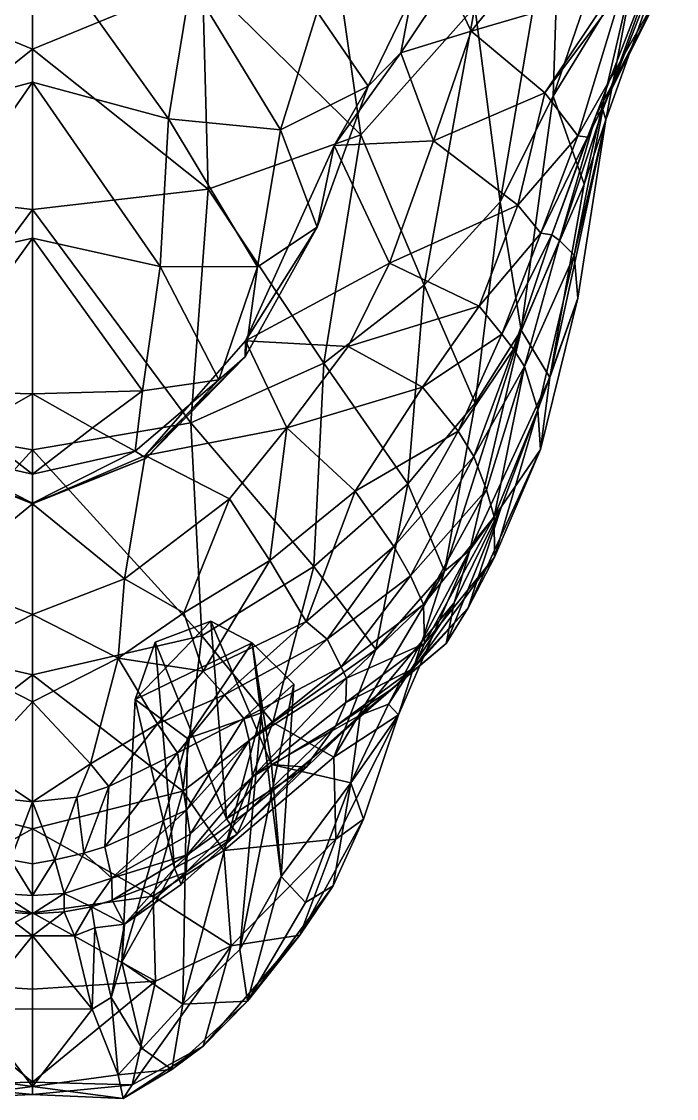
# Model space of a CAD drawing. Extents: x -0.56 to 0.56, y -0.72 to 0.31.
# Drawn here: x -0.0015 to 0.0873, y -0.7211 to -0.575 of the extents above; entities that cross this region are included whole.
import ezdxf

# ---------------------------------------------------------------- set-up
doc = ezdxf.new("R2010")
doc.units = 0
doc.layers.add('BEAR_BLK$LWO', color=1, linetype='CONTINUOUS')

msp = doc.modelspace()

# ---------------------------------------------------------------- linework, layer by layer
at = {"layer": 'BEAR_BLK$LWO'}
for points in [[(0.07061, -0.58513, 2.04965), (0.08548, -0.54181, 2.06448), (0.07176, -0.55063, 2.08907)], [(0.08548, -0.54181, 2.06448), (0.07061, -0.58513, 2.04965), (0.08186, -0.56671, 2.03044)], [(0.0634, -0.59948, 2.06237), (0.07176, -0.55063, 2.08907), (0.05997, -0.57303, 2.09761)], [(0.07176, -0.55063, 2.08907), (0.0634, -0.59948, 2.06237), (0.07061, -0.58513, 2.04965)], [(-0.02303, -0.5693, 2.13243), (0, -0.57878, 2.13102), (0, -0.55496, 2.15567)], [(0, -0.57878, 2.13102), (0.02303, -0.5693, 2.13243), (0, -0.55496, 2.15567)], [(0.04454, -0.59037, 2.10578), (0.03978, -0.55699, 2.12884), (0.02303, -0.5693, 2.13243)], [(0.04454, -0.59037, 2.10578), (0.05997, -0.57303, 2.09761), (0.03978, -0.55699, 2.12884)], [(0.08713, -0.56012, 1.98766), (0.07642, -0.5878, 1.97263), (0.08557, -0.57013, 1.9655)], [(0.07735, -0.58696, 1.98435), (0.07642, -0.5878, 1.97263), (0.08713, -0.56012, 1.98766)], [(0.08734, -0.56143, 2.01233), (0.07735, -0.58696, 1.98435), (0.08713, -0.56012, 1.98766)], [(0.07776, -0.58837, 2.00755), (0.07735, -0.58696, 1.98435), (0.08734, -0.56143, 2.01233)], [(0.07776, -0.58837, 2.00755), (0.08734, -0.56143, 2.01233), (0.08186, -0.56671, 2.03044)], [(-0.02147, -0.56975, 1.90912), (0, -0.56241, 1.90437), (-0.01843, -0.58822, 1.91139)], [(0, -0.58323, 1.90723), (-0.01843, -0.58822, 1.91139), (0, -0.56241, 1.90437)], [(0.01843, -0.58822, 1.91139), (0, -0.58323, 1.90723), (0, -0.56241, 1.90437)], [(0, -0.56241, 1.90437), (0.02147, -0.56975, 1.90912), (0.01843, -0.58822, 1.91139)], [(0.07481, -0.59708, 2.0202), (0.08186, -0.56671, 2.03044), (0.07061, -0.58513, 2.04965)], [(0.07481, -0.59708, 2.0202), (0.07776, -0.58837, 2.00755), (0.08186, -0.56671, 2.03044)], [(-0.02303, -0.5693, 2.13243), (-0.02382, -0.59777, 2.11141), (0, -0.57878, 2.13102)], [(0.02382, -0.59777, 2.11141), (0.02303, -0.5693, 2.13243), (0, -0.57878, 2.13102)], [(0.02382, -0.59777, 2.11141), (0.04454, -0.59037, 2.10578), (0.02303, -0.5693, 2.13243)], [(0.0595, -0.57634, 1.93604), (0.05633, -0.56971, 1.93096), (0.06572, -0.56866, 1.93266)], [(0.07882, -0.57065, 1.94023), (0.0595, -0.57634, 1.93604), (0.06572, -0.56866, 1.93266)], [(0.01843, -0.58822, 1.91139), (0.02147, -0.56975, 1.90912), (0.03364, -0.58973, 1.91854)], [(0.02147, -0.56975, 1.90912), (0.03859, -0.57372, 1.91596), (0.03364, -0.58973, 1.91854)], [(0.04995, -0.57928, 1.93439), (0.05633, -0.56971, 1.93096), (0.0595, -0.57634, 1.93604)], [(0.05138, -0.57167, 1.92488), (0.05633, -0.56971, 1.93096), (0.04995, -0.57928, 1.93439)], [(0.06949, -0.58471, 1.94297), (0.0595, -0.57634, 1.93604), (0.07882, -0.57065, 1.94023)], [(0.07396, -0.59051, 1.94731), (0.06949, -0.58471, 1.94297), (0.08001, -0.57058, 1.95123)], [(0.06949, -0.58471, 1.94297), (0.07882, -0.57065, 1.94023), (0.08001, -0.57058, 1.95123)], [(0.08557, -0.57013, 1.9655), (0.07396, -0.59051, 1.94731), (0.08001, -0.57058, 1.95123)], [(0.07527, -0.59069, 1.95879), (0.07396, -0.59051, 1.94731), (0.08557, -0.57013, 1.9655)], [(0.07642, -0.5878, 1.97263), (0.07527, -0.59069, 1.95879), (0.08557, -0.57013, 1.9655)], [(0.03859, -0.57372, 1.91596), (0.05138, -0.57167, 1.92488), (0.04552, -0.58377, 1.92853)], [(0.04995, -0.57928, 1.93439), (0.04552, -0.58377, 1.92853), (0.05138, -0.57167, 1.92488)], [(0.04552, -0.58377, 1.92853), (0.03364, -0.58973, 1.91854), (0.03859, -0.57372, 1.91596)], [(0.05313, -0.61078, 2.07447), (0.05997, -0.57303, 2.09761), (0.04454, -0.59037, 2.10578)], [(0.05997, -0.57303, 2.09761), (0.05313, -0.61078, 2.07447), (0.0634, -0.59948, 2.06237)], [(0.04995, -0.57928, 1.93439), (0.0595, -0.57634, 1.93604), (0.05439, -0.59122, 1.93769)], [(0.05439, -0.59122, 1.93769), (0.0595, -0.57634, 1.93604), (0.06949, -0.58471, 1.94297)], [(-0.02382, -0.59777, 2.11141), (0, -0.60053, 2.11247), (0, -0.57878, 2.13102)], [(0, -0.60053, 2.11247), (0.02382, -0.59777, 2.11141), (0, -0.57878, 2.13102)], [(0.05439, -0.59122, 1.93769), (0.04091, -0.59183, 1.93927), (0.04995, -0.57928, 1.93439)], [(0.04552, -0.58377, 1.92853), (0.04995, -0.57928, 1.93439), (0.04091, -0.59183, 1.93927)], [(-0.01732, -0.60826, 1.9153), (-0.01843, -0.58822, 1.91139), (0, -0.58323, 1.90723)], [(0, -0.60439, 1.91106), (-0.01732, -0.60826, 1.9153), (0, -0.58323, 1.90723)], [(0.01732, -0.60826, 1.9153), (0, -0.60439, 1.91106), (0, -0.58323, 1.90723)], [(0.01843, -0.58822, 1.91139), (0.01732, -0.60826, 1.9153), (0, -0.58323, 1.90723)], [(0.03364, -0.58973, 1.91854), (0.04552, -0.58377, 1.92853), (0.03861, -0.60289, 1.93299)], [(0.04091, -0.59183, 1.93927), (0.03861, -0.60289, 1.93299), (0.04552, -0.58377, 1.92853)], [(0.0658, -0.59994, 1.94421), (0.05439, -0.59122, 1.93769), (0.06949, -0.58471, 1.94297)], [(0.06625, -0.61687, 2.03804), (0.07061, -0.58513, 2.04965), (0.0634, -0.59948, 2.06237)], [(0.0658, -0.59994, 1.94421), (0.06949, -0.58471, 1.94297), (0.07396, -0.59051, 1.94731)], [(0.07061, -0.58513, 2.04965), (0.06625, -0.61687, 2.03804), (0.07481, -0.59708, 2.0202)], [(0.07735, -0.58696, 1.98435), (0.07148, -0.60474, 1.97125), (0.07642, -0.5878, 1.97263)], [(0.07348, -0.60672, 1.98718), (0.07148, -0.60474, 1.97125), (0.07735, -0.58696, 1.98435)], [(0.07776, -0.58837, 2.00755), (0.07348, -0.60672, 1.98718), (0.07735, -0.58696, 1.98435)], [(0.03049, -0.6083, 1.92223), (0.01732, -0.60826, 1.9153), (0.01843, -0.58822, 1.91139)], [(0.03364, -0.58973, 1.91854), (0.03049, -0.6083, 1.92223), (0.01843, -0.58822, 1.91139)], [(0.07018, -0.62329, 2.01296), (0.07776, -0.58837, 2.00755), (0.07481, -0.59708, 2.0202)], [(0.07018, -0.62329, 2.01296), (0.07394, -0.61252, 1.99764), (0.07776, -0.58837, 2.00755)], [(0.07148, -0.60474, 1.97125), (0.07042, -0.60394, 1.95742), (0.07642, -0.5878, 1.97263)], [(0.07042, -0.60394, 1.95742), (0.07527, -0.59069, 1.95879), (0.07642, -0.5878, 1.97263)], [(0.07394, -0.61252, 1.99764), (0.07348, -0.60672, 1.98718), (0.07776, -0.58837, 2.00755)], [(0.03861, -0.60289, 1.93299), (0.03049, -0.6083, 1.92223), (0.03364, -0.58973, 1.91854)], [(0.03949, -0.62136, 2.08435), (0.04454, -0.59037, 2.10578), (0.02382, -0.59777, 2.11141)], [(0.04454, -0.59037, 2.10578), (0.03949, -0.62136, 2.08435), (0.05313, -0.61078, 2.07447)], [(0.04839, -0.60778, 1.93941), (0.04091, -0.59183, 1.93927), (0.05439, -0.59122, 1.93769)], [(0.05439, -0.59122, 1.93769), (0.0658, -0.59994, 1.94421), (0.04839, -0.60778, 1.93941)], [(0.06893, -0.60374, 1.94729), (0.0658, -0.59994, 1.94421), (0.07396, -0.59051, 1.94731)], [(0.07527, -0.59069, 1.95879), (0.06893, -0.60374, 1.94729), (0.07396, -0.59051, 1.94731)], [(0.07042, -0.60394, 1.95742), (0.06893, -0.60374, 1.94729), (0.07527, -0.59069, 1.95879)], [(0.02889, -0.61833, 1.93906), (0.04091, -0.59183, 1.93927), (0.04839, -0.60778, 1.93941)], [(0.03861, -0.60289, 1.93299), (0.04091, -0.59183, 1.93927), (0.02889, -0.61833, 1.93906)], [(0.07018, -0.62329, 2.01296), (0.07481, -0.59708, 2.0202), (0.06625, -0.61687, 2.03804)], [(-0.02382, -0.59777, 2.11141), (-0.02148, -0.62943, 2.08715), (0, -0.60053, 2.11247)], [(0.02148, -0.62943, 2.08715), (0.02382, -0.59777, 2.11141), (0, -0.60053, 2.11247)], [(0.02148, -0.62943, 2.08715), (0.03949, -0.62136, 2.08435), (0.02382, -0.59777, 2.11141)], [(0.0658, -0.59994, 1.94421), (0.06058, -0.61364, 1.94353), (0.04839, -0.60778, 1.93941)], [(0.06005, -0.62679, 2.04731), (0.0634, -0.59948, 2.06237), (0.05313, -0.61078, 2.07447)], [(0.0634, -0.59948, 2.06237), (0.06005, -0.62679, 2.04731), (0.06625, -0.61687, 2.03804)], [(0.0658, -0.59994, 1.94421), (0.06893, -0.60374, 1.94729), (0.06058, -0.61364, 1.94353)], [(-0.02148, -0.62943, 2.08715), (0, -0.63311, 2.08607), (0, -0.60053, 2.11247)], [(0, -0.63311, 2.08607), (0.02148, -0.62943, 2.08715), (0, -0.60053, 2.11247)], [(0.03049, -0.6083, 1.92223), (0.03861, -0.60289, 1.93299), (0.02884, -0.62048, 1.93336)], [(0.02889, -0.61833, 1.93906), (0.02884, -0.62048, 1.93336), (0.03861, -0.60289, 1.93299)], [(-0.01492, -0.6251, 1.91568), (-0.01732, -0.60826, 1.9153), (0, -0.60439, 1.91106)], [(0, -0.62553, 1.91132), (-0.01492, -0.6251, 1.91568), (0, -0.60439, 1.91106)], [(0.01492, -0.6251, 1.91568), (0, -0.62553, 1.91132), (0, -0.60439, 1.91106)], [(0.01732, -0.60826, 1.9153), (0.01492, -0.6251, 1.91568), (0, -0.60439, 1.91106)], [(0.06058, -0.61364, 1.94353), (0.06893, -0.60374, 1.94729), (0.06366, -0.61742, 1.94619)], [(0.06893, -0.60374, 1.94729), (0.07042, -0.60394, 1.95742), (0.06366, -0.61742, 1.94619)], [(0.07042, -0.60394, 1.95742), (0.06523, -0.61944, 1.95554), (0.06366, -0.61742, 1.94619)], [(0.07042, -0.60394, 1.95742), (0.07148, -0.60474, 1.97125), (0.06523, -0.61944, 1.95554)], [(0.06523, -0.61944, 1.95554), (0.07148, -0.60474, 1.97125), (0.06671, -0.62181, 1.96891)], [(0.07148, -0.60474, 1.97125), (0.07348, -0.60672, 1.98718), (0.06671, -0.62181, 1.96891)], [(0.06671, -0.62181, 1.96891), (0.07348, -0.60672, 1.98718), (0.06853, -0.6277, 1.98162)], [(0.07348, -0.60672, 1.98718), (0.07394, -0.61252, 1.99764), (0.06853, -0.6277, 1.98162)], [(0.02526, -0.62362, 1.9234), (0.01492, -0.6251, 1.91568), (0.01732, -0.60826, 1.9153)], [(0.03049, -0.6083, 1.92223), (0.02526, -0.62362, 1.9234), (0.01732, -0.60826, 1.9153)], [(0.02884, -0.62048, 1.93336), (0.02526, -0.62362, 1.9234), (0.03049, -0.6083, 1.92223)], [(0.04279, -0.61911, 1.93526), (0.02889, -0.61833, 1.93906), (0.04839, -0.60778, 1.93941)], [(0.06058, -0.61364, 1.94353), (0.04279, -0.61911, 1.93526), (0.04839, -0.60778, 1.93941)], [(0.05088, -0.6377, 2.05557), (0.05313, -0.61078, 2.07447), (0.03949, -0.62136, 2.08435)], [(0.05313, -0.61078, 2.07447), (0.05088, -0.6377, 2.05557), (0.06005, -0.62679, 2.04731)], [(0.07394, -0.61252, 1.99764), (0.06889, -0.63304, 1.99164), (0.06853, -0.6277, 1.98162)], [(0.07394, -0.61252, 1.99764), (0.07018, -0.62329, 2.01296), (0.06889, -0.63304, 1.99164)], [(0.05288, -0.6246, 1.93906), (0.04279, -0.61911, 1.93526), (0.06058, -0.61364, 1.94353)], [(0.05288, -0.6246, 1.93906), (0.06058, -0.61364, 1.94353), (0.06366, -0.61742, 1.94619)], [(0.05774, -0.63057, 1.94278), (0.05288, -0.6246, 1.93906), (0.06366, -0.61742, 1.94619)], [(0.06625, -0.61687, 2.03804), (0.06005, -0.62679, 2.04731), (0.05589, -0.64954, 2.02483)], [(0.05931, -0.6467, 2.01297), (0.06625, -0.61687, 2.03804), (0.05589, -0.64954, 2.02483)], [(0.06523, -0.61944, 1.95554), (0.05774, -0.63057, 1.94278), (0.06366, -0.61742, 1.94619)], [(0.07018, -0.62329, 2.01296), (0.06625, -0.61687, 2.03804), (0.05931, -0.6467, 2.01297)], [(0.01527, -0.63388, 1.93295), (0.02889, -0.61833, 1.93906), (0.0345, -0.63013, 1.93226)], [(0.02884, -0.62048, 1.93336), (0.02889, -0.61833, 1.93906), (0.01527, -0.63388, 1.93295)], [(0.0345, -0.63013, 1.93226), (0.02889, -0.61833, 1.93906), (0.04279, -0.61911, 1.93526)], [(0.04279, -0.61911, 1.93526), (0.05288, -0.6246, 1.93906), (0.0345, -0.63013, 1.93226)], [(0.01527, -0.63388, 1.93295), (0.01541, -0.63423, 1.92795), (0.02884, -0.62048, 1.93336)], [(0.02526, -0.62362, 1.9234), (0.02884, -0.62048, 1.93336), (0.01541, -0.63423, 1.92795)], [(0.05985, -0.63403, 1.95197), (0.05774, -0.63057, 1.94278), (0.06523, -0.61944, 1.95554)], [(0.05985, -0.63403, 1.95197), (0.06523, -0.61944, 1.95554), (0.06671, -0.62181, 1.96891)], [(0.03815, -0.64891, 2.06196), (0.03949, -0.62136, 2.08435), (0.02148, -0.62943, 2.08715)], [(0.03949, -0.62136, 2.08435), (0.03815, -0.64891, 2.06196), (0.05088, -0.6377, 2.05557)], [(0.06157, -0.63853, 1.96371), (0.05985, -0.63403, 1.95197), (0.06671, -0.62181, 1.96891)], [(0.06261, -0.64219, 1.96984), (0.06157, -0.63853, 1.96371), (0.06671, -0.62181, 1.96891)], [(0.06261, -0.64219, 1.96984), (0.06671, -0.62181, 1.96891), (0.06853, -0.6277, 1.98162)], [(0.06359, -0.64077, 2.00025), (0.07018, -0.62329, 2.01296), (0.05931, -0.6467, 2.01297)], [(0.06889, -0.63304, 1.99164), (0.07018, -0.62329, 2.01296), (0.06359, -0.64077, 2.00025)], [(0.02526, -0.62362, 1.9234), (0.0139, -0.63328, 1.91967), (0.01492, -0.6251, 1.91568)], [(0.01541, -0.63423, 1.92795), (0.0139, -0.63328, 1.91967), (0.02526, -0.62362, 1.9234)], [(0.05288, -0.6246, 1.93906), (0.04375, -0.63872, 1.93388), (0.0345, -0.63013, 1.93226)], [(0.05288, -0.6246, 1.93906), (0.05774, -0.63057, 1.94278), (0.04375, -0.63872, 1.93388)], [(0, -0.62553, 1.91132), (-0.00812, -0.63011, 1.91438), (-0.01492, -0.6251, 1.91568)], [(0, -0.62553, 1.91132), (0, -0.63639, 1.91671), (-0.00812, -0.63011, 1.91438)], [(0.00812, -0.63011, 1.91438), (0, -0.62553, 1.91132), (0.01492, -0.6251, 1.91568)], [(0, -0.63639, 1.91671), (0, -0.62553, 1.91132), (0.00812, -0.63011, 1.91438)], [(0.0139, -0.63328, 1.91967), (0.00812, -0.63011, 1.91438), (0.01492, -0.6251, 1.91568)], [(0.05589, -0.64954, 2.02483), (0.06005, -0.62679, 2.04731), (0.05088, -0.6377, 2.05557)], [(0.06265, -0.64768, 1.97837), (0.06261, -0.64219, 1.96984), (0.06853, -0.6277, 1.98162)], [(0.06889, -0.63304, 1.99164), (0.06265, -0.64768, 1.97837), (0.06853, -0.6277, 1.98162)], [(-0.02148, -0.62943, 2.08715), (-0.02297, -0.65832, 2.0631), (0, -0.63311, 2.08607)], [(0, -0.63639, 1.91671), (-0.0139, -0.63328, 1.91967), (-0.00812, -0.63011, 1.91438)], [(0.02297, -0.65832, 2.0631), (0.02148, -0.62943, 2.08715), (0, -0.63311, 2.08607)], [(0.0139, -0.63328, 1.91967), (0, -0.63639, 1.91671), (0.00812, -0.63011, 1.91438)], [(0.02673, -0.63974, 1.9334), (0.01527, -0.63388, 1.93295), (0.0345, -0.63013, 1.93226)], [(0.02297, -0.65832, 2.0631), (0.03815, -0.64891, 2.06196), (0.02148, -0.62943, 2.08715)], [(0.03218, -0.64813, 1.93123), (0.02673, -0.63974, 1.9334), (0.0345, -0.63013, 1.93226)], [(0.04375, -0.63872, 1.93388), (0.03218, -0.64813, 1.93123), (0.0345, -0.63013, 1.93226)], [(0.04375, -0.63872, 1.93388), (0.05774, -0.63057, 1.94278), (0.04901, -0.64622, 1.93906)], [(0.05774, -0.63057, 1.94278), (0.05985, -0.63403, 1.95197), (0.04901, -0.64622, 1.93906)], [(-0.02297, -0.65832, 2.0631), (0, -0.6636, 2.06191), (0, -0.63311, 2.08607)], [(-0.01541, -0.63423, 1.92795), (-0.0139, -0.63328, 1.91967), (0, -0.64032, 1.92394)], [(0, -0.63639, 1.91671), (0, -0.64032, 1.92394), (-0.0139, -0.63328, 1.91967)], [(0, -0.6636, 2.06191), (0.02297, -0.65832, 2.0631), (0, -0.63311, 2.08607)], [(0, -0.64032, 1.92394), (0, -0.63639, 1.91671), (0.0139, -0.63328, 1.91967)], [(0.0139, -0.63328, 1.91967), (0.01541, -0.63423, 1.92795), (0, -0.64032, 1.92394)], [(0.05908, -0.65455, 1.98558), (0.06889, -0.63304, 1.99164), (0.06359, -0.64077, 2.00025)], [(0.05908, -0.65455, 1.98558), (0.06265, -0.64768, 1.97837), (0.06889, -0.63304, 1.99164)], [(-0.01527, -0.63388, 1.93295), (-0.01541, -0.63423, 1.92795), (0, -0.64041, 1.93277)], [(0, -0.64032, 1.92394), (0, -0.64041, 1.93277), (-0.01541, -0.63423, 1.92795)], [(-0.01527, -0.63388, 1.93295), (0, -0.64041, 1.93277), (-0.01245, -0.65059, 1.93473)], [(0, -0.64041, 1.93277), (0.01527, -0.63388, 1.93295), (0.01245, -0.65059, 1.93473)], [(0.01541, -0.63423, 1.92795), (0.01527, -0.63388, 1.93295), (0, -0.64041, 1.93277)], [(0, -0.64041, 1.93277), (0, -0.64032, 1.92394), (0.01541, -0.63423, 1.92795)], [(0.01245, -0.65059, 1.93473), (0.01527, -0.63388, 1.93295), (0.02673, -0.63974, 1.9334)], [(0.05985, -0.63403, 1.95197), (0.05128, -0.65021, 1.94741), (0.04901, -0.64622, 1.93906)], [(0.05985, -0.63403, 1.95197), (0.06157, -0.63853, 1.96371), (0.05128, -0.65021, 1.94741)], [(0.04657, -0.66016, 2.03391), (0.05088, -0.6377, 2.05557), (0.03815, -0.64891, 2.06196)], [(0.05088, -0.6377, 2.05557), (0.04657, -0.66016, 2.03391), (0.05589, -0.64954, 2.02483)], [(0.03218, -0.64813, 1.93123), (0.04375, -0.63872, 1.93388), (0.0371, -0.65637, 1.93593)], [(0.0371, -0.65637, 1.93593), (0.04375, -0.63872, 1.93388), (0.04901, -0.64622, 1.93906)], [(0.05128, -0.65021, 1.94741), (0.06157, -0.63853, 1.96371), (0.05304, -0.65406, 1.95579)], [(0.06157, -0.63853, 1.96371), (0.06261, -0.64219, 1.96984), (0.05304, -0.65406, 1.95579)], [(0, -0.64041, 1.93277), (0, -0.65543, 1.93341), (-0.01245, -0.65059, 1.93473)], [(0, -0.65543, 1.93341), (0, -0.64041, 1.93277), (0.01245, -0.65059, 1.93473)], [(0.02673, -0.63974, 1.9334), (0.02052, -0.65521, 1.93192), (0.01245, -0.65059, 1.93473)], [(0.03218, -0.64813, 1.93123), (0.02052, -0.65521, 1.93192), (0.02673, -0.63974, 1.9334)], [(0.0561, -0.65935, 1.98814), (0.05908, -0.65455, 1.98558), (0.06359, -0.64077, 2.00025)], [(0.0561, -0.65935, 1.98814), (0.06359, -0.64077, 2.00025), (0.0572, -0.65387, 1.99855)], [(0.0572, -0.65387, 1.99855), (0.06359, -0.64077, 2.00025), (0.05931, -0.6467, 2.01297)], [(0.06261, -0.64219, 1.96984), (0.05314, -0.65936, 1.96486), (0.05304, -0.65406, 1.95579)], [(0.06261, -0.64219, 1.96984), (0.06265, -0.64768, 1.97837), (0.05314, -0.65936, 1.96486)], [(0.03997, -0.65877, 1.94217), (0.0371, -0.65637, 1.93593), (0.04901, -0.64622, 1.93906)], [(0.05128, -0.65021, 1.94741), (0.03997, -0.65877, 1.94217), (0.04901, -0.64622, 1.93906)], [(0.04827, -0.6676, 1.99181), (0.05931, -0.6467, 2.01297), (0.04962, -0.66903, 2.01043)], [(0.0572, -0.65387, 1.99855), (0.05931, -0.6467, 2.01297), (0.04827, -0.6676, 1.99181)], [(0.05931, -0.6467, 2.01297), (0.05589, -0.64954, 2.02483), (0.04962, -0.66903, 2.01043)], [(0.02052, -0.65521, 1.93192), (0.03218, -0.64813, 1.93123), (0.02315, -0.66314, 1.93575)], [(0.03218, -0.64813, 1.93123), (0.0371, -0.65637, 1.93593), (0.02315, -0.66314, 1.93575)], [(0.06265, -0.64768, 1.97837), (0.05908, -0.65455, 1.98558), (0.05167, -0.66275, 1.97057)], [(0.06265, -0.64768, 1.97837), (0.05167, -0.66275, 1.97057), (0.05314, -0.65936, 1.96486)], [(0.03258, -0.67006, 2.04152), (0.03815, -0.64891, 2.06196), (0.02297, -0.65832, 2.0631)], [(0.03815, -0.64891, 2.06196), (0.03258, -0.67006, 2.04152), (0.04657, -0.66016, 2.03391)], [(0.05589, -0.64954, 2.02483), (0.04657, -0.66016, 2.03391), (0.04085, -0.67479, 2.02273)], [(0.04962, -0.66903, 2.01043), (0.05589, -0.64954, 2.02483), (0.04085, -0.67479, 2.02273)], [(0, -0.65543, 1.93341), (-0.01159, -0.66136, 1.93601), (-0.01245, -0.65059, 1.93473)], [(0.01159, -0.66136, 1.93601), (0, -0.65543, 1.93341), (0.01245, -0.65059, 1.93473)], [(0.01159, -0.66136, 1.93601), (0.01245, -0.65059, 1.93473), (0.02052, -0.65521, 1.93192)], [(0.03997, -0.65877, 1.94217), (0.05128, -0.65021, 1.94741), (0.04187, -0.66251, 1.95107)], [(0.04187, -0.66251, 1.95107), (0.05128, -0.65021, 1.94741), (0.05304, -0.65406, 1.95579)], [(0.04258, -0.66406, 1.95696), (0.04187, -0.66251, 1.95107), (0.05304, -0.65406, 1.95579)], [(0.05314, -0.65936, 1.96486), (0.04258, -0.66406, 1.95696), (0.05304, -0.65406, 1.95579)], [(0.04827, -0.6676, 1.99181), (0.04442, -0.66909, 1.97888), (0.0572, -0.65387, 1.99855)], [(0.04442, -0.66909, 1.97888), (0.0561, -0.65935, 1.98814), (0.0572, -0.65387, 1.99855)], [(-0.01159, -0.66136, 1.93601), (0, -0.65543, 1.93341), (0, -0.66726, 1.93913)], [(0, -0.65543, 1.93341), (0.01159, -0.66136, 1.93601), (0, -0.66726, 1.93913)], [(0.01159, -0.66136, 1.93601), (0.02052, -0.65521, 1.93192), (0.02315, -0.66314, 1.93575)], [(0.05908, -0.65455, 1.98558), (0.0489, -0.66543, 1.97383), (0.05167, -0.66275, 1.97057)], [(0.05908, -0.65455, 1.98558), (0.0561, -0.65935, 1.98814), (0.0489, -0.66543, 1.97383)], [(0.02416, -0.65634, 1.998), (0.02977, -0.65927, 2.00862), (0.01391, -0.66697, 2.00402)], [(0.01663, -0.65919, 2.00098), (0.02416, -0.65634, 1.998), (0.01391, -0.66697, 2.00402)], [(0.02632, -0.68315, 1.97641), (0.02416, -0.65634, 1.998), (0.01663, -0.65919, 2.00098)], [(0.0371, -0.65637, 1.93593), (0.02602, -0.66631, 1.94145), (0.02315, -0.66314, 1.93575)], [(0.0324, -0.67578, 1.97842), (0.02977, -0.65927, 2.00862), (0.02416, -0.65634, 1.998)], [(0.02632, -0.68315, 1.97641), (0.0324, -0.67578, 1.97842), (0.02416, -0.65634, 1.998)], [(0.03997, -0.65877, 1.94217), (0.02602, -0.66631, 1.94145), (0.0371, -0.65637, 1.93593)], [(-0.02297, -0.65832, 2.0631), (-0.02039, -0.67938, 2.04399), (0, -0.6636, 2.06191)], [(0.02039, -0.67938, 2.04399), (0.02297, -0.65832, 2.0631), (0, -0.6636, 2.06191)], [(0.02297, -0.65832, 2.0631), (0.02039, -0.67938, 2.04399), (0.03258, -0.67006, 2.04152)], [(0.01926, -0.68984, 1.97465), (0.01663, -0.65919, 2.00098), (0.01391, -0.66697, 2.00402)], [(0.02977, -0.65927, 2.00862), (0.02099, -0.67224, 2.0152), (0.01391, -0.66697, 2.00402)], [(0.01926, -0.68984, 1.97465), (0.02632, -0.68315, 1.97641), (0.01663, -0.65919, 2.00098)], [(0.02977, -0.65927, 2.00862), (0.03106, -0.66875, 2.01584), (0.02099, -0.67224, 2.0152)], [(0.02602, -0.66631, 1.94145), (0.03997, -0.65877, 1.94217), (0.02865, -0.66952, 1.94739)], [(0.03997, -0.65877, 1.94217), (0.04187, -0.66251, 1.95107), (0.02865, -0.66952, 1.94739)], [(0.03371, -0.69095, 1.98437), (0.03543, -0.66488, 2.01222), (0.02977, -0.65927, 2.00862)], [(0.0324, -0.67578, 1.97842), (0.03371, -0.69095, 1.98437), (0.02977, -0.65927, 2.00862)], [(0.02977, -0.65927, 2.00862), (0.03543, -0.66488, 2.01222), (0.03106, -0.66875, 2.01584)], [(0.05314, -0.65936, 1.96486), (0.0425, -0.66739, 1.96215), (0.04258, -0.66406, 1.95696)], [(0.05167, -0.66275, 1.97057), (0.0425, -0.66739, 1.96215), (0.05314, -0.65936, 1.96486)], [(0.0489, -0.66543, 1.97383), (0.0561, -0.65935, 1.98814), (0.04442, -0.66909, 1.97888)], [(-0.00784, -0.67568, 1.94291), (-0.01159, -0.66136, 1.93601), (0, -0.66726, 1.93913)], [(0.01159, -0.66136, 1.93601), (0.00784, -0.67568, 1.94291), (0, -0.66726, 1.93913)], [(0.01695, -0.67024, 1.94089), (0.00784, -0.67568, 1.94291), (0.01159, -0.66136, 1.93601)], [(0.01695, -0.67024, 1.94089), (0.01159, -0.66136, 1.93601), (0.02315, -0.66314, 1.93575)], [(0.04085, -0.67479, 2.02273), (0.04657, -0.66016, 2.03391), (0.03258, -0.67006, 2.04152)], [(0.04187, -0.66251, 1.95107), (0.02936, -0.67254, 1.95296), (0.02865, -0.66952, 1.94739)], [(0.04258, -0.66406, 1.95696), (0.02936, -0.67254, 1.95296), (0.04187, -0.66251, 1.95107)], [(0.0489, -0.66543, 1.97383), (0.0411, -0.67056, 1.96712), (0.05167, -0.66275, 1.97057)], [(0.0411, -0.67056, 1.96712), (0.0425, -0.66739, 1.96215), (0.05167, -0.66275, 1.97057)], [(0, -0.68452, 2.04243), (0, -0.6636, 2.06191), (-0.02039, -0.67938, 2.04399)], [(0, -0.6636, 2.06191), (0, -0.68452, 2.04243), (0.02039, -0.67938, 2.04399)], [(0.02602, -0.66631, 1.94145), (0.01695, -0.67024, 1.94089), (0.02315, -0.66314, 1.93575)], [(0.02936, -0.67254, 1.95296), (0.04258, -0.66406, 1.95696), (0.02985, -0.67745, 1.95992)], [(0.04258, -0.66406, 1.95696), (0.0425, -0.66739, 1.96215), (0.02985, -0.67745, 1.95992)], [(0.02809, -0.70086, 1.9916), (0.03106, -0.66875, 2.01584), (0.03543, -0.66488, 2.01222)], [(0.03371, -0.69095, 1.98437), (0.02809, -0.70086, 1.9916), (0.03543, -0.66488, 2.01222)], [(0.03787, -0.67495, 1.97038), (0.0489, -0.66543, 1.97383), (0.04442, -0.66909, 1.97888)], [(0.03787, -0.67495, 1.97038), (0.0411, -0.67056, 1.96712), (0.0489, -0.66543, 1.97383)], [(0, -0.68083, 1.94761), (-0.00784, -0.67568, 1.94291), (0, -0.66726, 1.93913)], [(0.00784, -0.67568, 1.94291), (0, -0.68083, 1.94761), (0, -0.66726, 1.93913)], [(0.0121, -0.70256, 1.9834), (0.01391, -0.66697, 2.00402), (0.02099, -0.67224, 2.0152)], [(0.0121, -0.70256, 1.9834), (0.01926, -0.68984, 1.97465), (0.01391, -0.66697, 2.00402)], [(0.01695, -0.67024, 1.94089), (0.02602, -0.66631, 1.94145), (0.01966, -0.6742, 1.94643)], [(0.01966, -0.6742, 1.94643), (0.02602, -0.66631, 1.94145), (0.02865, -0.66952, 1.94739)], [(0.0204, -0.70829, 1.99288), (0.02099, -0.67224, 2.0152), (0.03106, -0.66875, 2.01584)], [(0.02809, -0.70086, 1.9916), (0.0204, -0.70829, 1.99288), (0.03106, -0.66875, 2.01584)], [(0.0425, -0.66739, 1.96215), (0.0411, -0.67056, 1.96712), (0.02985, -0.67745, 1.95992)], [(0.04962, -0.66903, 2.01043), (0.04317, -0.67825, 1.98593), (0.04827, -0.6676, 1.99181)], [(0.04317, -0.67825, 1.98593), (0.04442, -0.66909, 1.97888), (0.04827, -0.6676, 1.99181)], [(0.00784, -0.67568, 1.94291), (0.01695, -0.67024, 1.94089), (0.01034, -0.67874, 1.94663)], [(0.01695, -0.67024, 1.94089), (0.01966, -0.6742, 1.94643), (0.01034, -0.67874, 1.94663)], [(0.02088, -0.68198, 1.9562), (0.01966, -0.6742, 1.94643), (0.02865, -0.66952, 1.94739)], [(0.02596, -0.68744, 2.02938), (0.03258, -0.67006, 2.04152), (0.02039, -0.67938, 2.04399)], [(0.02936, -0.67254, 1.95296), (0.02088, -0.68198, 1.9562), (0.02865, -0.66952, 1.94739)], [(0.03258, -0.67006, 2.04152), (0.02596, -0.68744, 2.02938), (0.04085, -0.67479, 2.02273)], [(0.04442, -0.66909, 1.97888), (0.0324, -0.67578, 1.97842), (0.03715, -0.67612, 1.97274)], [(0.04442, -0.66909, 1.97888), (0.04317, -0.67825, 1.98593), (0.0324, -0.67578, 1.97842)], [(0.03715, -0.67612, 1.97274), (0.03787, -0.67495, 1.97038), (0.04442, -0.66909, 1.97888)], [(0.04085, -0.67479, 2.02273), (0.04115, -0.6859, 2.01746), (0.04962, -0.66903, 2.01043)], [(0.04489, -0.68318, 2.00371), (0.04962, -0.66903, 2.01043), (0.04115, -0.6859, 2.01746)], [(0.04317, -0.67825, 1.98593), (0.04962, -0.66903, 2.01043), (0.04489, -0.68318, 2.00371)], [(0.0411, -0.67056, 1.96712), (0.03787, -0.67495, 1.97038), (0.02912, -0.68221, 1.96551)], [(0.02985, -0.67745, 1.95992), (0.0411, -0.67056, 1.96712), (0.02912, -0.68221, 1.96551)], [(0.0204, -0.70829, 1.99288), (0.0121, -0.70256, 1.9834), (0.02099, -0.67224, 2.0152)], [(0.02936, -0.67254, 1.95296), (0.02137, -0.6852, 1.96015), (0.02088, -0.68198, 1.9562)], [(0.02137, -0.6852, 1.96015), (0.02936, -0.67254, 1.95296), (0.02985, -0.67745, 1.95992)], [(0.01966, -0.6742, 1.94643), (0.00978, -0.68696, 1.95561), (0.01034, -0.67874, 1.94663)], [(0.02088, -0.68198, 1.9562), (0.00978, -0.68696, 1.95561), (0.01966, -0.6742, 1.94643)], [(-0.00784, -0.67568, 1.94291), (0, -0.68083, 1.94761), (-0.00598, -0.68022, 1.94699)], [(0, -0.68083, 1.94761), (0.00784, -0.67568, 1.94291), (0.00598, -0.68022, 1.94699)], [(0.00598, -0.68022, 1.94699), (0.00784, -0.67568, 1.94291), (0.01034, -0.67874, 1.94663)], [(0.04115, -0.6859, 2.01746), (0.04085, -0.67479, 2.02273), (0.02596, -0.68744, 2.02938)], [(0.02632, -0.68315, 1.97641), (0.03715, -0.67612, 1.97274), (0.0324, -0.67578, 1.97842)], [(0.02775, -0.68523, 1.97017), (0.03715, -0.67612, 1.97274), (0.02632, -0.68315, 1.97641)], [(0.03787, -0.67495, 1.97038), (0.02775, -0.68523, 1.97017), (0.02912, -0.68221, 1.96551)], [(0.03787, -0.67495, 1.97038), (0.03715, -0.67612, 1.97274), (0.02775, -0.68523, 1.97017)], [(0.0324, -0.67578, 1.97842), (0.04317, -0.67825, 1.98593), (0.03371, -0.69095, 1.98437)], [(0.02095, -0.68801, 1.9631), (0.02985, -0.67745, 1.95992), (0.02912, -0.68221, 1.96551)], [(0.02095, -0.68801, 1.9631), (0.02137, -0.6852, 1.96015), (0.02985, -0.67745, 1.95992)], [(0.00694, -0.68778, 1.95573), (0.00598, -0.68022, 1.94699), (0.01034, -0.67874, 1.94663)], [(0.00978, -0.68696, 1.95561), (0.00694, -0.68778, 1.95573), (0.01034, -0.67874, 1.94663)], [(0.03371, -0.69095, 1.98437), (0.04317, -0.67825, 1.98593), (0.037, -0.69447, 1.98786)], [(0.04077, -0.69225, 1.99454), (0.037, -0.69447, 1.98786), (0.04317, -0.67825, 1.98593)], [(0.04489, -0.68318, 2.00371), (0.04077, -0.69225, 1.99454), (0.04317, -0.67825, 1.98593)], [(-0.02039, -0.67938, 2.04399), (-0.01637, -0.69365, 2.0316), (0, -0.68452, 2.04243)], [(0, -0.68083, 1.94761), (-0.003, -0.68872, 1.9557), (-0.00598, -0.68022, 1.94699)], [(0.01637, -0.69365, 2.0316), (0.02039, -0.67938, 2.04399), (0, -0.68452, 2.04243)], [(0.003, -0.68872, 1.9557), (0, -0.68083, 1.94761), (0.00598, -0.68022, 1.94699)], [(0.00694, -0.68778, 1.95573), (0.003, -0.68872, 1.9557), (0.00598, -0.68022, 1.94699)], [(0.02039, -0.67938, 2.04399), (0.01637, -0.69365, 2.0316), (0.02596, -0.68744, 2.02938)], [(0, -0.68924, 1.95632), (-0.003, -0.68872, 1.9557), (0, -0.68083, 1.94761)], [(0.003, -0.68872, 1.9557), (0, -0.68924, 1.95632), (0, -0.68083, 1.94761)], [(0.00978, -0.68696, 1.95561), (0.02088, -0.68198, 1.9562), (0.01077, -0.6912, 1.96081)], [(0.02088, -0.68198, 1.9562), (0.02137, -0.6852, 1.96015), (0.01077, -0.6912, 1.96081)], [(0.02632, -0.68315, 1.97641), (0.01926, -0.68984, 1.97465), (0.02775, -0.68523, 1.97017)], [(0.02775, -0.68523, 1.97017), (0.02085, -0.69039, 1.96654), (0.02912, -0.68221, 1.96551)], [(0.02085, -0.69039, 1.96654), (0.02095, -0.68801, 1.9631), (0.02912, -0.68221, 1.96551)], [(0.04115, -0.6859, 2.01746), (0.03623, -0.69892, 2.00637), (0.04489, -0.68318, 2.00371)], [(0.04077, -0.69225, 1.99454), (0.04489, -0.68318, 2.00371), (0.03623, -0.69892, 2.00637)], [(0, -0.6959, 2.02989), (0, -0.68452, 2.04243), (-0.01637, -0.69365, 2.0316)], [(0, -0.68452, 2.04243), (0, -0.6959, 2.02989), (0.01637, -0.69365, 2.0316)], [(0.02137, -0.6852, 1.96015), (0.02095, -0.68801, 1.9631), (0.01077, -0.6912, 1.96081)], [(0.02017, -0.69204, 1.96891), (0.02775, -0.68523, 1.97017), (0.01926, -0.68984, 1.97465)], [(0.02017, -0.69204, 1.96891), (0.02085, -0.69039, 1.96654), (0.02775, -0.68523, 1.97017)], [(0.02596, -0.68744, 2.02938), (0.02694, -0.70035, 2.01996), (0.04115, -0.6859, 2.01746)], [(0.03623, -0.69892, 2.00637), (0.04115, -0.6859, 2.01746), (0.02694, -0.70035, 2.01996)], [(0.003, -0.68872, 1.9557), (0.00694, -0.68778, 1.95573), (0.0043, -0.69325, 1.96092)], [(0.00694, -0.68778, 1.95573), (0.01077, -0.6912, 1.96081), (0.0043, -0.69325, 1.96092)], [(0.00694, -0.68778, 1.95573), (0.00978, -0.68696, 1.95561), (0.01077, -0.6912, 1.96081)], [(0.02694, -0.70035, 2.01996), (0.02596, -0.68744, 2.02938), (0.01637, -0.69365, 2.0316)], [(-0.0043, -0.69325, 1.96092), (-0.003, -0.68872, 1.9557), (0, -0.69353, 1.96118)], [(-0.003, -0.68872, 1.9557), (0, -0.68924, 1.95632), (0, -0.69353, 1.96118)], [(0.003, -0.68872, 1.9557), (0.0043, -0.69325, 1.96092), (0, -0.69353, 1.96118)], [(0, -0.68924, 1.95632), (0.003, -0.68872, 1.9557), (0, -0.69353, 1.96118)], [(0.02095, -0.68801, 1.9631), (0.01081, -0.69418, 1.9641), (0.01077, -0.6912, 1.96081)], [(0.02095, -0.68801, 1.9631), (0.02085, -0.69039, 1.96654), (0.01081, -0.69418, 1.9641)], [(0.01081, -0.69418, 1.9641), (0.02085, -0.69039, 1.96654), (0.01248, -0.69744, 1.96912)], [(0.0121, -0.70256, 1.9834), (0.01248, -0.69744, 1.96912), (0.01926, -0.68984, 1.97465)], [(0.01248, -0.69744, 1.96912), (0.02017, -0.69204, 1.96891), (0.01926, -0.68984, 1.97465)], [(0.02085, -0.69039, 1.96654), (0.02017, -0.69204, 1.96891), (0.01248, -0.69744, 1.96912)], [(0.01077, -0.6912, 1.96081), (0.00801, -0.69509, 1.96427), (0.0043, -0.69325, 1.96092)], [(0.00801, -0.69509, 1.96427), (0.01077, -0.6912, 1.96081), (0.01081, -0.69418, 1.9641)], [(0.02809, -0.70086, 1.9916), (0.03371, -0.69095, 1.98437), (0.02916, -0.70786, 1.99183)], [(0.037, -0.69447, 1.98786), (0.02916, -0.70786, 1.99183), (0.03371, -0.69095, 1.98437)], [(-0.01637, -0.69365, 2.0316), (-0.01666, -0.70516, 2.02102), (0, -0.6959, 2.02989)], [(0, -0.69604, 1.96449), (-0.0043, -0.69325, 1.96092), (0, -0.69353, 1.96118)], [(0, -0.69604, 1.96449), (-0.00427, -0.69576, 1.96423), (-0.0043, -0.69325, 1.96092)], [(0.0043, -0.69325, 1.96092), (0, -0.69604, 1.96449), (0, -0.69353, 1.96118)], [(0.00427, -0.69576, 1.96423), (0, -0.69604, 1.96449), (0.0043, -0.69325, 1.96092)], [(0.01666, -0.70516, 2.02102), (0.01637, -0.69365, 2.0316), (0, -0.6959, 2.02989)], [(0.00801, -0.69509, 1.96427), (0.00427, -0.69576, 1.96423), (0.0043, -0.69325, 1.96092)], [(0.01637, -0.69365, 2.0316), (0.01666, -0.70516, 2.02102), (0.02694, -0.70035, 2.01996)], [(0.037, -0.69447, 1.98786), (0.04077, -0.69225, 1.99454), (0.02916, -0.70786, 1.99183)], [(0.02916, -0.70786, 1.99183), (0.04077, -0.69225, 1.99454), (0.03623, -0.69892, 2.00637)], [(0.00427, -0.69576, 1.96423), (0.00801, -0.69509, 1.96427), (0.00569, -0.69902, 1.96729)], [(0.00569, -0.69902, 1.96729), (0.00801, -0.69509, 1.96427), (0.00844, -0.69791, 1.96803)], [(0.00801, -0.69509, 1.96427), (0.01081, -0.69418, 1.9641), (0.01248, -0.69744, 1.96912)], [(0.00844, -0.69791, 1.96803), (0.00801, -0.69509, 1.96427), (0.01248, -0.69744, 1.96912)], [(0, -0.70625, 2.01909), (0, -0.6959, 2.02989), (-0.01666, -0.70516, 2.02102)], [(-0.00569, -0.69902, 1.96729), (-0.00427, -0.69576, 1.96423), (0, -0.69899, 1.9677)], [(-0.00427, -0.69576, 1.96423), (0, -0.69604, 1.96449), (0, -0.69899, 1.9677)], [(0.00427, -0.69576, 1.96423), (0.00569, -0.69902, 1.96729), (0, -0.69899, 1.9677)], [(0, -0.69604, 1.96449), (0.00427, -0.69576, 1.96423), (0, -0.69899, 1.9677)], [(0, -0.6959, 2.02989), (0, -0.70625, 2.01909), (0.01666, -0.70516, 2.02102)], [(0.00569, -0.69902, 1.96729), (0.00844, -0.69791, 1.96803), (0.00806, -0.70893, 1.97422)], [(0.01065, -0.70735, 1.97479), (0.00806, -0.70893, 1.97422), (0.00844, -0.69791, 1.96803)], [(0.00844, -0.69791, 1.96803), (0.01248, -0.69744, 1.96912), (0.01065, -0.70735, 1.97479)], [(0.01065, -0.70735, 1.97479), (0.01248, -0.69744, 1.96912), (0.0121, -0.70256, 1.9834)], [(0, -0.70889, 1.97356), (-0.00806, -0.70893, 1.97422), (0, -0.69899, 1.9677)], [(-0.00569, -0.69902, 1.96729), (0, -0.69899, 1.9677), (-0.00806, -0.70893, 1.97422)], [(0.00806, -0.70893, 1.97422), (0, -0.70889, 1.97356), (0, -0.69899, 1.9677)], [(0, -0.69899, 1.9677), (0.00569, -0.69902, 1.96729), (0.00806, -0.70893, 1.97422)], [(0.02694, -0.70035, 2.01996), (0.02312, -0.71397, 2.00194), (0.03623, -0.69892, 2.00637)], [(0.02916, -0.70786, 1.99183), (0.03623, -0.69892, 2.00637), (0.02312, -0.71397, 2.00194)], [(0.02694, -0.70035, 2.01996), (0.01666, -0.70516, 2.02102), (0.0135, -0.71923, 2.0041)], [(0.02312, -0.71397, 2.00194), (0.02694, -0.70035, 2.01996), (0.0135, -0.71923, 2.0041)], [(0.0204, -0.70829, 1.99288), (0.02809, -0.70086, 1.9916), (0.02916, -0.70786, 1.99183)], [(0.01065, -0.70735, 1.97479), (0.0121, -0.70256, 1.9834), (0.01487, -0.71429, 1.98465)], [(0.0204, -0.70829, 1.99288), (0.01487, -0.71429, 1.98465), (0.0121, -0.70256, 1.9834)], [(0, -0.70625, 2.01909), (-0.01666, -0.70516, 2.02102), (0, -0.71884, 2.0026)], [(-0.01666, -0.70516, 2.02102), (-0.0135, -0.71923, 2.0041), (0, -0.71884, 2.0026)], [(0.01666, -0.70516, 2.02102), (0, -0.70625, 2.01909), (0, -0.71884, 2.0026)], [(0.0135, -0.71923, 2.0041), (0.01666, -0.70516, 2.02102), (0, -0.71884, 2.0026)], [(0.00806, -0.70893, 1.97422), (0.01065, -0.70735, 1.97479), (0.01162, -0.71787, 1.98668)], [(0.01065, -0.70735, 1.97479), (0.01487, -0.71429, 1.98465), (0.01162, -0.71787, 1.98668)], [(0.0189, -0.71713, 1.99192), (0.02916, -0.70786, 1.99183), (0.02312, -0.71397, 2.00194)], [(0.0204, -0.70829, 1.99288), (0.02916, -0.70786, 1.99183), (0.0189, -0.71713, 1.99192)], [(-0.01162, -0.71787, 1.98668), (-0.00806, -0.70893, 1.97422), (0, -0.71946, 1.98683)], [(0, -0.70889, 1.97356), (0, -0.71946, 1.98683), (-0.00806, -0.70893, 1.97422)], [(0, -0.71946, 1.98683), (0, -0.70889, 1.97356), (0.00806, -0.70893, 1.97422)], [(0.00806, -0.70893, 1.97422), (0.01162, -0.71787, 1.98668), (0, -0.71946, 1.98683)], [(0.01487, -0.71429, 1.98465), (0.0204, -0.70829, 1.99288), (0.0189, -0.71713, 1.99192)], [(0.01229, -0.72106, 1.99371), (0.0189, -0.71713, 1.99192), (0.02312, -0.71397, 2.00194)], [(0.0135, -0.71923, 2.0041), (0.01229, -0.72106, 1.99371), (0.02312, -0.71397, 2.00194)], [(0.01162, -0.71787, 1.98668), (0.01487, -0.71429, 1.98465), (0.0189, -0.71713, 1.99192)], [(-0.01162, -0.71787, 1.98668), (0, -0.71946, 1.98683), (-0.01229, -0.72106, 1.99371)], [(0, -0.71946, 1.98683), (0.01162, -0.71787, 1.98668), (0.01229, -0.72106, 1.99371)], [(0.01229, -0.72106, 1.99371), (0.01162, -0.71787, 1.98668), (0.0189, -0.71713, 1.99192)], [(0, -0.72054, 1.99469), (0, -0.71884, 2.0026), (-0.0135, -0.71923, 2.0041)], [(-0.01229, -0.72106, 1.99371), (0, -0.72054, 1.99469), (-0.0135, -0.71923, 2.0041)], [(0, -0.71946, 1.98683), (0, -0.72054, 1.99469), (-0.01229, -0.72106, 1.99371)], [(0, -0.71884, 2.0026), (0, -0.72054, 1.99469), (0.0135, -0.71923, 2.0041)], [(0, -0.72054, 1.99469), (0.01229, -0.72106, 1.99371), (0.0135, -0.71923, 2.0041)], [(0, -0.72054, 1.99469), (0, -0.71946, 1.98683), (0.01229, -0.72106, 1.99371)]]:
    msp.add_3dface(points, dxfattribs=at)

doc.saveas('drawing.dxf')
